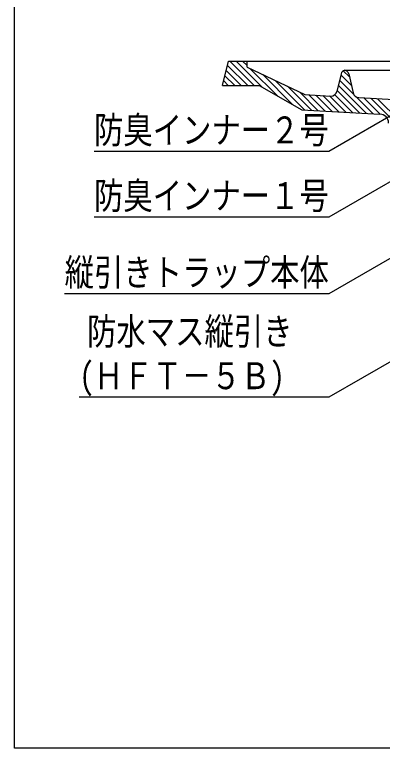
# Model space of a CAD drawing. Units: millimetres, scale not verified. Extents: x -1365 to 1365, y -930 to 870.
# Drawn here: x -1365 to -1064, y -930 to -331 of the extents above; entities that cross this region are included whole.
import ezdxf
from ezdxf.enums import TextEntityAlignment as Align

# ---------------------------------------------------------------- set-up
doc = ezdxf.new("R2010")
doc.units = ezdxf.units.MM
doc.header["$LTSCALE"] = 10
for name, color, linetype in [('0-8_枠中線', 5, 'Continuous'), ('0-E_極細4', 6, 'Continuous'), ('1-1_寸法4', 7, 'Continuous')]:
    doc.layers.add(name, color=color, linetype=linetype)
doc.styles.add('ＭＳ ゴシック', font='')
doc.styles.get('ＭＳ ゴシック').set_extended_font_data('MS Gothic')

msp = doc.modelspace()

# ---------------------------------------------------------------- linework, layer by layer
at = {"layer": '0-8_枠中線'}
msp.add_lwpolyline([(-1365, -930), (-1365, 870), (1365, 870), (1365, -930)], close=True, dxfattribs=at)
at = {"layer": '0-E_極細4'}
for p, q in [((-1169.26, -388.5), (-1189.26, -368.5)), ((-1162.36, -390.09), (-1183.95, -368.5)), ((-1175.09, -372.06), (-1178.65, -368.5)), ((-1175.09, -368.5), (-1037.59, -368.5)), ((-1175.09, -373.48), (-1175.09, -368.5)), ((-1179.86, -388.5), (-1192.06, -376.31)), ((-1174.56, -388.5), (-1191, -372.06)), ((-1150.02, -397.14), (-1172.4, -374.76)), ((-1091.39, -381.52), (-1096.39, -376.51)), ((-1095.09, -376), (-1037.59, -376)), ((-1185.17, -388.5), (-1193.12, -380.56)), ((-1137.67, -404.18), (-1162.29, -379.56)), ((-1098.22, -378.93), (-1101.59, -393.28)), ((-1089.77, -388.44), (-1098.42, -379.79)), ((-1091.99, -378.94), (-1088.34, -394.57)), ((-1195.09, -388.5), (-1165.15, -388.5)), ((-1190.47, -388.5), (-1194.17, -384.8)), ((-1128.09, -408.46), (-1152.18, -384.36)), ((-1122.47, -408.77), (-1142.08, -389.17)), ((-1077.53, -411.29), (-1100.44, -388.38)), ((-1088.03, -395.49), (-1099.43, -384.08)), ((-1116.86, -409.08), (-1131.97, -393.97)), ((-1083.15, -410.97), (-1101.45, -392.68)), ((-1111.24, -409.4), (-1124.5, -396.14)), ((-1105.62, -409.71), (-1118.88, -396.45)), ((-1100, -410.03), (-1113.26, -396.77)), ((-1094.38, -410.34), (-1107.65, -397.08)), ((-1088.77, -410.66), (-1103.36, -396.07)), ((-1071.91, -411.6), (-1085.53, -397.99)), ((-1083.75, -398.42), (-1047.45, -400.46)), ((-1066.29, -411.92), (-1079.56, -398.66)), ((-1025.88, -447.02), (-1073.94, -398.97)), ((-1026.07, -441.54), (-1068.32, -399.29))]:
    msp.add_line(p, q, dxfattribs=at)
for points in [[(-1195.09, -388.5), (-1190.11, -368.5), (-1175.09, -368.5)], [(-1175.09, -373.48), (-1127.8, -395.95), (-1106.74, -397.13)], [(-1165.15, -388.5), (-1130.41, -408.33), (-1066.41, -411.91)]]:
    msp.add_lwpolyline(points, dxfattribs=at)
for centre, radius, start, end in [((-1094.57, -379.79), 3.75, 98.20899, 166.79893), ((-1095.64, -379.79), 3.75, 13.15034, 81.79101), ((-1106.46, -392.14), 5, 266.7921, 346.79893), ((-1083.47, -393.43), 5, 193.15034, 266.79209), ((-1066.83, -419.4), 7.5, 1.92122, 86.79209)]:
    msp.add_arc(centre, radius, start, end, dxfattribs=at)
at = {"layer": '1-1_寸法4'}
for points in [[(-948.9, -350.47), (-1108.15, -442.42), (-1300.15, -442.42)], [(-919.26, -387.04), (-1108.15, -496.1), (-1300.15, -496.1)], [(-980.66, -485.15), (-1108.15, -558.75), (-1324.15, -558.75)], [(-1025.76, -595.64), (-1108.15, -643.2), (-1312.15, -643.2)]]:
    msp.add_lwpolyline(points, dxfattribs=at)

# ---------------------------------------------------------------- texts
at = {"layer": '1-1_寸法4', "style": 'ＭＳ ゴシック', "width": 0.8}
for s, p in [('防臭インナー２号', (-1300.15, -442.42)), ('防臭インナー１号', (-1300.15, -496.1)), ('縦引きトラップ本体', (-1324.15, -558.75)), ('防水マス縦引き', (-1305.83, -606.98)), ('(ＨＦＴ－５Ｂ)   ', (-1312.15, -643.2))]:
    msp.add_text(s, height=21.99, dxfattribs=at).set_placement(p, align=Align.BOTTOM_LEFT)

doc.saveas('drawing.dxf')
